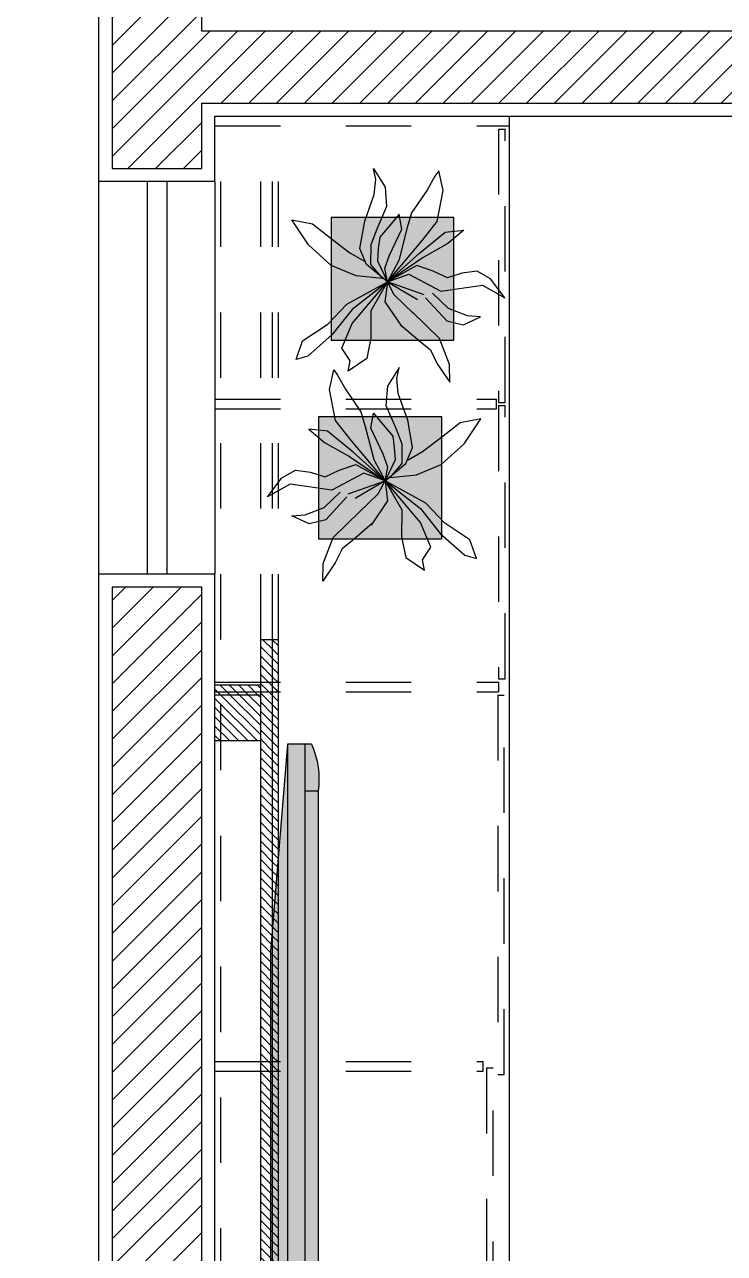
# Model space of a CAD drawing. Header units: millimetres. Extents: x 1999 to 2304, y 1614 to 1800.
# Drawn here: x 2210.862 to 2211.93, y 1626.318 to 1628.197 of the extents above; entities that cross this region are included whole.
import ezdxf

# ---------------------------------------------------------------- set-up
doc = ezdxf.new("R2010")
doc.units = ezdxf.units.MM
doc.header["$LTSCALE"] = 0.03
doc.linetypes.add('HIDDEN', pattern=[9.525, 6.35, -3.175])
doc.linetypes.add('HIDDEN2', pattern=[0.1875, 0.125, -0.0625])
for name, color, linetype in [('Esquadrias', 3, 'Continuous'), ('Layout', 6, 'Continuous'), ('PL09', 9, 'Continuous'), ('PL1', 1, 'Continuous'), ('PL4', 4, 'Continuous'), ('PL5', 5, 'Continuous'), ('PL6', 6, 'Continuous'), ('Vegetação', 84, 'Continuous')]:
    doc.layers.add(name, color=color, linetype=linetype)
pattern_1 = [(45, (174.669163, -0.952507), (-0.02121320344, 0.02121320344), [])]
pattern_2 = [(135, (9.051567, 22.388613), (-0.007071067812, -0.007071067812), [])]
pattern_3 = [(135, (-179.408659, -17.510998), (-0.007071067812, -0.007071067812), [])]

# ---------------------------------------------------------------- blocks, each defined once
blk = doc.blocks.new('DECORAÇÃO.01')
at = {"layer": 'Vegetação'}
h = blk.add_hatch(color=9, dxfattribs=at)
h.dxf.hatch_style = 1
h.paths.add_polyline_path([(0.1014, 0.0982), (-0.0861, 0.0982), (-0.0861, -0.0892), (0.1014, -0.0892)])
at = {"layer": 'Layout', "color": 84}
for p, q in [((-0.0178, 0.1567), (-0.0213, 0.1733)), ((-0.0213, 0.1733), (-0.0034, 0.1447)), ((0.0785, 0.1698), (0.0726, 0.1617)), ((0.0852, 0.1397), (0.0785, 0.1698)), ((-0.02, 0.1336), (-0.0178, 0.1567)), ((0.0726, 0.1617), (0.0605, 0.14)), ((-0.0344, 0.0927), (-0.02, 0.1336)), ((-0.0034, 0.1447), (-0.0012, 0.115)), ((0.0605, 0.14), (0.037, 0.1053)), ((0.079, 0.108), (0.0852, 0.1397)), ((-0.0012, 0.115), (-0.0161, 0.0806)), ((-0.1206, 0.0568), (-0.1461, 0.0947)), ((-0.1461, 0.0947), (-0.1143, 0.0885)), ((0.018, 0.1034), (0.0082, 0.0915)), ((0.022, 0.0804), (0.018, 0.1034)), ((0.037, 0.1053), (0.0303, 0.0832)), ((0.0758, 0.0921), (0.079, 0.108)), ((-0.1143, 0.0885), (-0.0858, 0.0664)), ((-0.0419, 0.0511), (-0.0344, 0.0927)), ((-0.0161, 0.0806), (-0.0254, 0.0567)), ((0.0082, 0.0915), (-0.0118, 0.0685)), ((0.0031, 0.0406), (0.022, 0.0804)), ((0.0303, 0.0832), (0.0174, 0.0325)), ((0.0489, 0.0441), (0.0883, 0.0759)), ((0.0537, 0.0635), (0.0758, 0.0921)), ((0.0883, 0.0759), (0.1168, 0.0788)), ((0.1168, 0.0788), (0.0924, 0.0584)), ((-0.0857, 0.0251), (-0.1206, 0.0568)), ((-0.0858, 0.0664), (-0.0572, 0.0442)), ((-0.0254, 0.0567), (-0.0256, 0.0267)), ((-0.0118, 0.0685), (-0.0139, 0.0509)), ((0, 0), (0.0537, 0.0635)), ((0.0924, 0.0584), (0.0547, 0.0372)), ((-0.0572, 0.0442), (-0.035, 0.0316)), ((-0.0318, 0.0266), (-0.0419, 0.0511)), ((-0.0139, 0.0509), (-0.0153, 0.0322)), ((-0.0039, 0.0209), (0.0031, 0.0406)), ((0, 0), (0.0489, 0.0441)), ((-0.0476, 0.0094), (-0.0857, 0.0251)), ((0, 0), (-0.0318, 0.0266)), ((-0.0256, 0.0267), (-0.0073, 0.0051)), ((-0.0153, 0.0322), (0, 0)), ((0, 0), (-0.0039, 0.0209)), ((0.0547, 0.0372), (0, 0)), ((0.0174, 0.0325), (0, 0)), ((0.045, 0.0252), (0, 0)), ((0.07, 0.0163), (0.045, 0.0252)), ((-0.0619, -0.0343), (0, 0)), ((0, 0), (-0.0539, -0.0424)), ((-0.0537, -0.0635), (0, 0)), ((-0.0073, 0.0051), (-0.0476, 0.0094)), ((0, 0), (-0.0252, -0.0444)), ((0, 0), (-0.0037, -0.0305)), ((0, 0), (0.0327, 0.0116)), ((0.0105, -0.0196), (0, 0)), ((0, 0), (0.0459, -0.0271)), ((0.0564, -0.02), (0, 0)), ((0.0327, 0.0116), (0.0815, -0.014)), ((0.0918, 0.0064), (0.07, 0.0163)), ((0.1139, 0.0131), (0.0918, 0.0064)), ((0.137, 0.0164), (0.1139, 0.0131)), ((0.1577, 0.0045), (0.137, 0.0164)), ((0.1795, -0.0243), (0.1577, 0.0045)), ((0.0931, -0.0406), (0.0688, -0.0175)), ((0.0815, -0.014), (0.1452, -0.0053)), ((0.1452, -0.0053), (0.1795, -0.0243)), ((-0.091, -0.0646), (-0.0619, -0.0343)), ((-0.0037, -0.0305), (0.0214, -0.0679)), ((0.0401, -0.0486), (0.0105, -0.0196)), ((0.0583, -0.0246), (0.0908, -0.0598)), ((-0.0539, -0.0424), (-0.0842, -0.0804)), ((-0.0252, -0.0444), (-0.0251, -0.0857)), ((0.0794, -0.0864), (0.0384, -0.0461)), ((0.1224, -0.0521), (0.0931, -0.0406)), ((0.1163, -0.0657), (0.1424, -0.0537)), ((0.1424, -0.0537), (0.1224, -0.0521)), ((-0.1294, -0.0903), (-0.091, -0.0646)), ((-0.0695, -0.1016), (-0.0537, -0.0635)), ((0.0197, -0.0654), (0.0498, -0.0914)), ((0.0908, -0.0598), (0.1163, -0.0657)), ((-0.1394, -0.1187), (-0.1294, -0.0903)), ((-0.0842, -0.0804), (-0.1215, -0.1135)), ((-0.0251, -0.0857), (-0.0314, -0.1174)), ((0.0498, -0.0914), (0.0657, -0.1037)), ((0.0947, -0.1263), (0.0794, -0.0864)), ((-0.0568, -0.1206), (-0.0695, -0.1016)), ((0.0657, -0.1037), (0.0762, -0.1252)), ((-0.1215, -0.1135), (-0.1394, -0.1187)), ((-0.0314, -0.1174), (-0.0599, -0.1365)), ((-0.0599, -0.1365), (-0.0568, -0.1206)), ((0.0762, -0.1252), (0.0951, -0.1532)), ((0.0951, -0.1532), (0.0947, -0.1263))]:
    blk.add_line(p, q, dxfattribs=at)
at = {"layer": 'Layout'}
blk.add_lwpolyline([(0.1014, 0.0982), (-0.0861, 0.0982), (-0.0861, -0.0892), (0.1014, -0.0892)], close=True, dxfattribs=at)
blk = doc.blocks.new('TV GRANDE.01')
at = {"layer": 'PL09'}
h = blk.add_hatch(color=256, dxfattribs=at)
h.paths.add_polyline_path([(0.3955, 0), (-0.3955, 0), (-0.783, -0.032), (0.783, -0.032)])
h.paths.add_polyline_path([(-0.6955, -0.064), (-0.783, -0.064), (-0.783, -0.0765, 0.139997), (-0.6955, -0.089)])
h.paths.add_polyline_path([(0.6955, -0.064), (-0.6955, -0.064), (-0.6955, -0.089), (0.6955, -0.089)])
h.paths.add_polyline_path([(0.783, -0.0765), (0.783, -0.064), (0.6955, -0.064), (0.6955, -0.089, 0.139997)])
h.paths.add_polyline_path([(0.783, -0.032), (-0.783, -0.032), (-0.783, -0.064), (0.783, -0.064)])
at = {"layer": 'PL5'}
for p, q in [((-0.783, -0.064), (-0.783, -0.032)), ((-0.783, -0.032), (0.783, -0.032)), ((0.783, -0.064), (0.783, -0.032)), ((-0.783, -0.064), (0.783, -0.064))]:
    blk.add_line(p, q, dxfattribs=at)
at = {"layer": 'PL6'}
for p, q in [((-0.783, -0.032), (-0.3955, 0)), ((-0.3955, 0), (0.3955, 0)), ((0.783, -0.032), (0.3955, 0)), ((-0.783, -0.0765), (-0.783, -0.064)), ((-0.6955, -0.089), (-0.6955, -0.064)), ((0.6955, -0.089), (0.6955, -0.064)), ((0.783, -0.0765), (0.783, -0.064)), ((-0.6955, -0.089), (0.6955, -0.089))]:
    blk.add_line(p, q, dxfattribs=at)
for centre, start, end in [((-0.7173, 0.0705), 245.9345, 277.8122), ((0.7173, 0.0705), 262.1878, 294.0655)]:
    blk.add_arc(centre, 0.161, start, end, dxfattribs=at)

msp = doc.modelspace()

# ---------------------------------------------------------------- hatches: boundary and pattern name
at = {"layer": 'Layout'}
h = msp.add_hatch(dxfattribs=at)
h.set_pattern_fill('_USER', color=252, scale=0.01, angle=135, pattern_type=0)
h.set_pattern_definition(pattern_3)
h.paths.add_polyline_path([(2211.2403, 1627.2569), (2211.2342, 1627.2569), (2211.2223, 1627.2569), (2211.2223, 1627.1869), (2211.2403, 1627.1869)])
h = msp.add_hatch(dxfattribs=at)
h.set_pattern_fill('_USER', color=252, scale=0.01, angle=135, pattern_type=0)
h.set_pattern_definition(pattern_3)
h.paths.add_polyline_path([(2211.2493, 1627.2569), (2211.2403, 1627.2569), (2211.2403, 1624.8719), (2211.2493, 1624.8719)])
h = msp.add_hatch(dxfattribs=at)
h.set_pattern_fill('_USER', color=252, scale=0.01, angle=135, pattern_type=0)
h.set_pattern_definition(pattern_3)
h.paths.add_polyline_path([(2211.2403, 1627.2278), (2211.2281, 1627.223), (2211.2223, 1627.2226), (2211.2223, 1627.2149), (2211.2342, 1627.2094), (2211.2403, 1627.2109)])
at = {"layer": 'Layout', "ltscale": 0.02}
h = msp.add_hatch(dxfattribs=at)
h.set_pattern_fill('_USER', color=252, scale=0.01, angle=135, pattern_type=0)
h.set_pattern_definition(pattern_2)
h.paths.add_polyline_path([(2211.2223, 1627.1769), (2211.1613, 1627.1769), (2211.1613, 1627.1719), (2211.2223, 1627.1719)])
h.paths.add_polyline_path([(2211.2223, 1627.1869), (2211.1613, 1627.1869), (2211.1613, 1627.1769), (2211.2223, 1627.1769)])
h.paths.add_polyline_path([(2211.1613, 1627.1869), (2211.1523, 1627.1869), (2211.1523, 1627.1769), (2211.1613, 1627.1769)])
h.paths.add_polyline_path([(2211.1613, 1627.1769), (2211.1523, 1627.1769), (2211.1523, 1627.1719), (2211.1613, 1627.1719)])
at = {"layer": 'Layout'}
h = msp.add_hatch(dxfattribs=at)
h.set_pattern_fill('_USER', color=252, scale=0.01, angle=135, pattern_type=0)
h.set_pattern_definition(pattern_3)
h.paths.add_polyline_path([(2211.2403, 1627.1869), (2211.2223, 1627.1869), (2211.2223, 1626.5869), (2211.2403, 1626.5869)])
at = {"layer": 'Layout', "ltscale": 0.02}
h = msp.add_hatch(dxfattribs=at)
h.set_pattern_fill('_USER', color=256, scale=0.01, angle=135, pattern_type=0)
h.set_pattern_definition(pattern_2)
h.paths.add_polyline_path([(2211.2223, 1627.1719), (2211.1613, 1627.1719), (2211.1613, 1627.1019), (2211.2223, 1627.1019)])
h.paths.add_polyline_path([(2211.1613, 1627.1719), (2211.1523, 1627.1719), (2211.1523, 1627.1019), (2211.1613, 1627.1019)])
at = {"layer": 'Layout'}
h = msp.add_hatch(dxfattribs=at)
h.set_pattern_fill('_USER', color=252, scale=0.01, angle=135, pattern_type=0)
h.set_pattern_definition(pattern_3)
h.paths.add_polyline_path([(2211.2403, 1626.0069), (2211.2223, 1626.0069), (2211.2223, 1625.91), (2211.2345, 1625.91), (2211.2345, 1625.9431), (2211.2403, 1625.9431)])
h.paths.add_polyline_path([(2211.2403, 1626.0269), (2211.2223, 1626.0269), (2211.2223, 1626.0069), (2211.2403, 1626.0069)])
h.paths.add_polyline_path([(2211.2403, 1626.5869), (2211.2223, 1626.5869), (2211.2223, 1626.0269), (2211.2403, 1626.0269)])
at = {"layer": 'PL1'}
h = msp.add_hatch(dxfattribs=at)
h.set_pattern_fill('_USER', color=251, scale=0.03, angle=45, pattern_type=0)
h.set_pattern_definition(pattern_1)
h.paths.add_polyline_path([(2212.7823, 1628.9869), (2212.6723, 1628.9869), (2212.6723, 1628.1869), (2211.1323, 1628.1869), (2211.1323, 1628.4369), (2210.9953, 1628.4369), (2210.9953, 1627.9769), (2211.1323, 1627.9769), (2211.1323, 1628.0769), (2212.7823, 1628.0769)])
h = msp.add_hatch(dxfattribs=at)
h.set_pattern_fill('_USER', color=251, scale=0.03, angle=45, pattern_type=0)
h.set_pattern_definition(pattern_1)
h.paths.add_polyline_path([(2213.0823, 1624.8369), (2211.1323, 1624.8369), (2211.1323, 1627.3369), (2210.9953, 1627.3369), (2210.9953, 1624.8089), (2210.8618, 1624.8089), (2210.8618, 1624.4489), (2213.0823, 1624.4489)])

# ---------------------------------------------------------------- linework, layer by layer
at = {"layer": 'Esquadrias'}
for p, q in [((2211.0488, 1627.9569), (2211.0488, 1627.3569)), ((2211.0788, 1627.9569), (2211.0788, 1627.3569))]:
    msp.add_line(p, q, dxfattribs=at)
at = {"layer": 'Layout', "color": 250, "linetype": 'HIDDEN2', "ltscale": 10}
for p, q in [((2211.1523, 1628.0419), (2211.6023, 1628.0419)), ((2211.1613, 1625.2569), (2211.1613, 1628.0419)), ((2211.2223, 1627.2569), (2211.2223, 1628.0569)), ((2211.2403, 1627.2569), (2211.2403, 1628.0569)), ((2211.2493, 1627.2569), (2211.2493, 1628.0569)), ((2211.5855, 1628.0369), (2211.5855, 1627.6194)), ((2211.5955, 1627.6194), (2211.5955, 1628.0369)), ((2211.1523, 1627.6244), (2211.5823, 1627.6244)), ((2211.1523, 1627.6094), (2211.5823, 1627.6094)), ((2211.5823, 1627.6094), (2211.5823, 1627.6244)), ((2211.5855, 1627.6194), (2211.5955, 1627.6194)), ((2211.5855, 1627.6194), (2211.5955, 1627.6194)), ((2211.5855, 1627.6144), (2211.5855, 1627.1969)), ((2211.5855, 1627.6144), (2211.5955, 1627.6144)), ((2211.5955, 1627.1969), (2211.5955, 1627.6144)), ((2211.5855, 1627.1969), (2211.5955, 1627.1969)), ((2211.1523, 1627.1919), (2211.5855, 1627.1919)), ((2211.1523, 1627.1919), (2211.5855, 1627.1919)), ((2211.1523, 1627.1769), (2211.5855, 1627.1769)), ((2211.5855, 1627.1919), (2211.5855, 1627.1859)), ((2211.5855, 1627.1919), (2211.5855, 1627.1769)), ((2211.5843, 1627.1719), (2211.5943, 1627.1719)), ((2211.5843, 1627.1719), (2211.5843, 1626.5919)), ((2211.5943, 1626.5919), (2211.5943, 1627.1719)), ((2211.1523, 1626.6119), (2211.5623, 1626.6119)), ((2211.1523, 1626.5969), (2211.5623, 1626.5969)), ((2211.5623, 1626.5969), (2211.5623, 1626.6119)), ((2211.5673, 1626.6019), (2211.5673, 1626.0369)), ((2211.5673, 1626.6019), (2211.5773, 1626.6019)), ((2211.5773, 1626.0369), (2211.5773, 1626.6019)), ((2211.5843, 1626.5919), (2211.5943, 1626.5919))]:
    msp.add_line(p, q, dxfattribs=at)
at = {"layer": 'Layout'}
msp.add_line((2211.6023, 1625.2569), (2211.6023, 1628.0569), dxfattribs=at)
at = {"layer": 'Layout', "color": 250, "linetype": 'HIDDEN', "ltscale": 5}
msp.add_line((2211.5855, 1628.0369), (2211.5955, 1628.0369), dxfattribs=at)
at = {"layer": 'Layout', "color": 3}
for p, q in [((2211.2223, 1627.2569), (2211.2493, 1627.2569)), ((2211.2223, 1624.8569), (2211.2223, 1627.2569)), ((2211.2403, 1624.8569), (2211.2403, 1627.2569)), ((2211.2493, 1624.8569), (2211.2493, 1627.2569)), ((2211.2223, 1627.1869), (2211.1523, 1627.1869)), ((2211.2223, 1627.1719), (2211.1523, 1627.1719)), ((2211.2223, 1627.1019), (2211.1523, 1627.1019))]:
    msp.add_line(p, q, dxfattribs=at)
at = {"layer": 'PL1'}
for p, q in [((2210.9753, 1627.9569), (2210.9753, 1628.5569)), ((2211.1523, 1627.9569), (2211.1523, 1628.0569)), ((2211.1523, 1628.0569), (2212.8023, 1628.0569)), ((2211.1523, 1627.9569), (2210.9753, 1627.9569)), ((2210.9753, 1624.8289), (2210.9753, 1627.3569)), ((2211.1523, 1627.3569), (2210.9753, 1627.3569)), ((2211.1523, 1624.8569), (2211.1523, 1627.3569))]:
    msp.add_line(p, q, dxfattribs=at)
at = {"layer": 'PL1', "color": 6}
for points in [[(2212.7823, 1628.9869), (2212.6723, 1628.9869), (2212.6723, 1628.1869), (2211.1323, 1628.1869), (2211.1323, 1628.4369), (2210.9953, 1628.4369), (2210.9953, 1627.9769), (2211.1323, 1627.9769), (2211.1323, 1628.0769), (2212.7823, 1628.0769)], [(2213.0823, 1624.8369), (2211.1323, 1624.8369), (2211.1323, 1627.3369), (2210.9953, 1627.3369), (2210.9953, 1624.8089), (2210.8618, 1624.8089), (2210.8618, 1624.4489), (2213.0823, 1624.4489)]]:
    msp.add_lwpolyline(points, close=True, dxfattribs=at)
at = {"layer": 'PL4'}
for p, q in [((2210.9753, 1627.3569), (2210.9753, 1627.9569)), ((2211.1523, 1627.9569), (2211.1523, 1627.3569))]:
    msp.add_line(p, q, dxfattribs=at)

# ---------------------------------------------------------------- block references
at = {"layer": 'Layout'}
msp.add_blockref('DECORAÇÃO.01', (2211.4158, 1627.8036), dxfattribs=at)
at = {"layer": 'Layout', "xscale": -1}
msp.add_blockref('DECORAÇÃO.01', (2211.4124, 1627.4994), dxfattribs=at)
at = {"layer": 'Layout', "xscale": -0.8172518123650926, "yscale": 0.8172518123650926, "zscale": 0.8172518123650926, "rotation": 90}
msp.add_blockref('TV GRANDE.01', (2211.2373, 1626.4569), dxfattribs=at)

doc.saveas('drawing.dxf')
